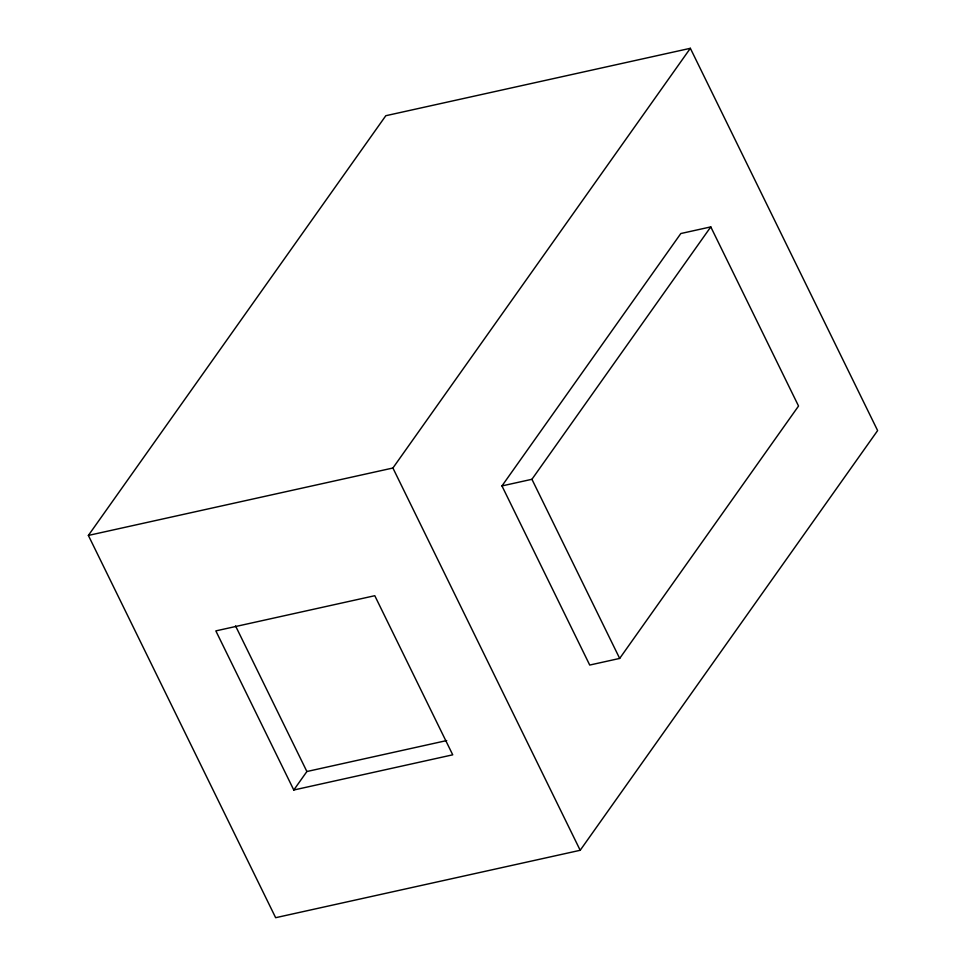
<?xml version="1.0" encoding="UTF-8"?>
<svg xmlns="http://www.w3.org/2000/svg" width="966" height="966" viewBox="0 0 966 966"><rect width="100%" height="100%" fill="white"/><g stroke="black" fill="none" stroke-linecap="round" stroke-linejoin="round"><path stroke-width="1.45" d="M88.377 535.43L385.808 115.715L690.352 48.3L877.623 430.57L580.192 850.285L275.648 917.7L88.377 535.43L392.908 468.015L690.352 48.3M501.958 485.922L680.825 233.531L710.783 226.901L798.544 406.034L619.677 658.426L589.719 665.055L501.958 485.922L531.928 479.293L710.783 226.901M293.785 790.007L452.728 754.82L374.784 595.708L215.841 630.895L293.785 790.007L306.886 771.52L446.69 740.572M531.928 479.293L619.677 658.426M392.908 468.015L580.192 850.285M235.535 625.896L306.886 771.52"/></g></svg>
